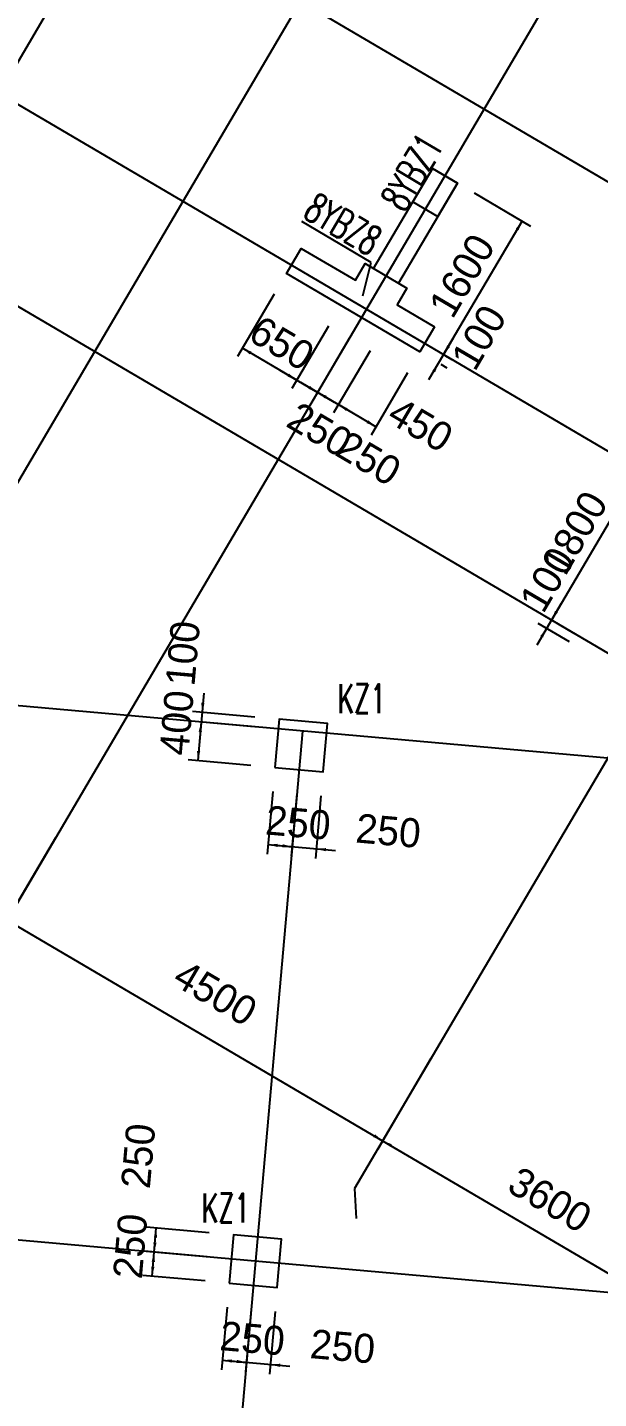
# Model space of a CAD drawing. Extents: x 387171 to 699106, y 11966 to 245688.
# Drawn here: x 617796 to 623698, y 97433 to 111603 of the extents above; entities that cross this region are included whole.
import ezdxf

# ---------------------------------------------------------------- set-up
doc = ezdxf.new("R2010")
doc.units = 0
doc.header["$LTSCALE"] = 100
doc.header["$MEASUREMENT"] = 0
for name, color, linetype in [('b边缘构件', 235, 'Continuous'), ('COLU', 7, 'Continuous'), ('DIM', 3, 'Continuous'), ('DOTE', 253, 'Continuous'), ('L-AXIS', 3, 'Continuous'), ('NUM', 7, 'Continuous'), ('wall-主楼', 2, 'Continuous'), ('Y阴影', 254, 'Continuous'), ('小尺寸', 4, 'Continuous'), ('边缘构件标注', 1, 'Continuous')]:
    doc.layers.add(name, color=color, linetype=linetype)
doc.styles.add('hztxt', font='hztxt')
doc.styles.get("Standard").update_dxf_attribs({"font": 'standard'})
doc.dimstyles.get("Standard").update_dxf_attribs({"dimtxt": 300, "dimasz": 100, "dimexe": 100, "dimexo": 250, "dimgap": 100, "dimtad": 0, "dimtoh": 1, "dimdec": 0, "dimdsep": 46, "dimcen": 0.09, "dimclrt": 7, "dimadec": 0, "dimazin": 0, "dimtfac": 1, "dimtdec": 4, "dimtofl": 0, "dimtmove": 0, "dimatfit": 3, "dimfxl": 1, "dimtolj": 1, "dimtzin": 0, "dimarcsym": 0})

# ---------------------------------------------------------------- blocks, each defined once
blk = doc.blocks.new('*D2875')
at = {"layer": 'L-AXIS', "color": 0, "linetype": 'ByBlock', "lineweight": -2}
for p, q in [((616190, 104342), (615641, 103407)), ((615691, 103494), (617588, 102378)), ((618086, 103227), (617537, 102292))]:
    blk.add_line(p, q, dxfattribs=at)
for points in [[(615691, 103494), (615786, 103457), (615769, 103429)], [(617588, 102378), (617493, 102415), (617510, 102444)]]:
    blk.add_solid(points, dxfattribs=at)
at = {"layer": 'L-AXIS', "color": 7, "linetype": 'Continuous', "lineweight": -2, "insert": (616418, 102611), "char_height": 300, "width": 780, "attachment_point": 5, "rotation": 329.5454, "style": 'hztxt'}
blk.add_mtext('2200', dxfattribs=at)
blk = doc.blocks.new('*D1358')
at = {"layer": 'L-AXIS', "color": 0, "linetype": 'ByBlock', "lineweight": -2}
for p, q in [((621966, 100946), (621416, 100011)), ((621467, 100098), (624570, 98273)), ((625069, 99121), (624520, 98187))]:
    blk.add_line(p, q, dxfattribs=at)
for points in [[(621467, 100098), (621562, 100061), (621545, 100033)], [(624570, 98273), (624476, 98309), (624493, 98338)]]:
    blk.add_solid(points, dxfattribs=at)
at = {"layer": 'L-AXIS', "color": 7, "linetype": 'Continuous', "lineweight": -2, "insert": (623196, 99487), "char_height": 300, "width": 775, "attachment_point": 5, "rotation": 329.5454, "style": 'hztxt'}
blk.add_mtext('3600', dxfattribs=at)
blk = doc.blocks.new('*D1598')
at = {"layer": 'L-AXIS', "color": 0, "linetype": 'ByBlock', "lineweight": -2}
for p, q in [((618086, 103227), (617537, 102292)), ((617588, 102378), (621467, 100098)), ((621966, 100946), (621416, 100011))]:
    blk.add_line(p, q, dxfattribs=at)
for points in [[(617588, 102378), (617682, 102342), (617666, 102313)], [(621467, 100098), (621372, 100134), (621389, 100163)]]:
    blk.add_solid(points, dxfattribs=at)
at = {"layer": 'L-AXIS', "color": 7, "linetype": 'Continuous', "lineweight": -2, "insert": (619739, 101623), "char_height": 300, "width": 790, "attachment_point": 5, "rotation": 329.5454, "style": 'hztxt'}
blk.add_mtext('4500', dxfattribs=at)
blk = doc.blocks.new('*D1678')
at = {"layer": '小尺寸', "color": 0, "linetype": 'ByBlock', "lineweight": -2}
for p, q in [((621945, 107963), (622198, 108394)), ((622068, 108123), (622132, 108085)), ((622118, 108209), (622183, 108171))]:
    blk.add_line(p, q, dxfattribs=at)
for points in [[(622097, 108222), (622133, 108317), (622162, 108300)], [(622046, 108136), (622010, 108041), (621981, 108058)]]:
    blk.add_solid(points, dxfattribs=at)
at = {"layer": '小尺寸', "color": 7, "linetype": 'Continuous', "lineweight": -2, "insert": (622462, 108400), "char_height": 300, "width": 476.67, "attachment_point": 5, "rotation": 59.5454, "style": 'hztxt'}
blk.add_mtext('100', dxfattribs=at)
blk = doc.blocks.new('*D2215')
at = {"layer": '小尺寸', "color": 0, "linetype": 'ByBlock', "lineweight": -2}
for p, q in [((622412, 109893), (622994, 109550)), ((622097, 108222), (622908, 109601)), ((622118, 108209), (622183, 108171))]:
    blk.add_line(p, q, dxfattribs=at)
for points in [[(622908, 109601), (622872, 109507), (622843, 109523)], [(622097, 108222), (622133, 108317), (622162, 108300)]]:
    blk.add_solid(points, dxfattribs=at)
at = {"layer": '小尺寸', "color": 7, "linetype": 'Continuous', "lineweight": -2, "insert": (622287, 109038), "char_height": 300, "width": 685, "attachment_point": 5, "rotation": 59.5454, "style": 'hztxt'}
blk.add_mtext('1600', dxfattribs=at)
blk = doc.blocks.new('*D1697')
at = {"layer": '小尺寸', "color": 0, "linetype": 'ByBlock', "lineweight": -2}
for p, q in [((621337, 108262), (620959, 107619)), ((621725, 108034), (621347, 107391)), ((621398, 107477), (621010, 107705))]:
    blk.add_line(p, q, dxfattribs=at)
for points in [[(621010, 107705), (621104, 107669), (621088, 107640)], [(621398, 107477), (621303, 107513), (621320, 107542)]]:
    blk.add_solid(points, dxfattribs=at)
at = {"layer": '小尺寸', "color": 7, "linetype": 'Continuous', "lineweight": -2, "insert": (621859, 107496), "char_height": 300, "width": 576.67, "attachment_point": 5, "rotation": 329.5454, "style": 'hztxt'}
blk.add_mtext('450', dxfattribs=at)
blk = doc.blocks.new('*D1939')
at = {"layer": '小尺寸', "color": 0, "linetype": 'ByBlock', "lineweight": -2}
for p, q in [((621122, 108389), (620744, 107746)), ((621337, 108262), (620959, 107619)), ((621182, 107604), (620622, 107933))]:
    blk.add_line(p, q, dxfattribs=at)
for points in [[(620794, 107832), (620700, 107868), (620717, 107897)], [(621010, 107705), (621104, 107669), (621088, 107640)]]:
    blk.add_solid(points, dxfattribs=at)
at = {"layer": '小尺寸', "color": 7, "linetype": 'Continuous', "lineweight": -2, "insert": (621322, 107149), "char_height": 300, "width": 566.67, "attachment_point": 5, "rotation": 329.5454, "style": 'hztxt'}
blk.add_mtext('250', dxfattribs=at)
blk = doc.blocks.new('*D1904')
at = {"layer": '小尺寸', "color": 0, "linetype": 'ByBlock', "lineweight": -2}
for p, q in [((620346, 108845), (619968, 108202)), ((620906, 108516), (620528, 107872)), ((620579, 107959), (620018, 108288))]:
    blk.add_line(p, q, dxfattribs=at)
for points in [[(620018, 108288), (620113, 108252), (620096, 108223)], [(620579, 107959), (620484, 107995), (620501, 108024)]]:
    blk.add_solid(points, dxfattribs=at)
at = {"layer": '小尺寸', "color": 7, "linetype": 'Continuous', "lineweight": -2, "insert": (620425, 108339), "char_height": 300, "width": 556.67, "attachment_point": 5, "rotation": 329.5454, "style": 'hztxt'}
blk.add_mtext('650', dxfattribs=at)
blk = doc.blocks.new('*D4271')
at = {"layer": '小尺寸', "color": 0, "linetype": 'ByBlock', "lineweight": -2}
for p, q in [((620906, 108516), (620528, 107872)), ((621122, 108389), (620744, 107746)), ((620406, 108060), (620967, 107730))]:
    blk.add_line(p, q, dxfattribs=at)
for points in [[(620579, 107959), (620484, 107995), (620501, 108024)], [(620794, 107832), (620889, 107796), (620872, 107767)]]:
    blk.add_solid(points, dxfattribs=at)
at = {"layer": '小尺寸', "color": 7, "linetype": 'Continuous', "lineweight": -2, "insert": (620817, 107446), "char_height": 300, "width": 566.67, "attachment_point": 5, "rotation": 329.5454, "style": 'hztxt'}
blk.add_mtext('250', dxfattribs=at)
blk = doc.blocks.new('*D3806')
at = {"layer": '小尺寸', "color": 0, "linetype": 'ByBlock', "lineweight": -2}
for p, q in [((624124, 107030), (623212, 105478)), ((624360, 106892), (624038, 107081)), ((623447, 105340), (623125, 105529))]:
    blk.add_line(p, q, dxfattribs=at)
for points in [[(624124, 107030), (624088, 106935), (624059, 106952)], [(623212, 105478), (623248, 105573), (623277, 105556)]]:
    blk.add_solid(points, dxfattribs=at)
at = {"layer": '小尺寸', "color": 7, "linetype": 'Continuous', "lineweight": -2, "insert": (623452, 106381), "char_height": 300, "width": 690, "attachment_point": 5, "rotation": 59.5454, "style": 'hztxt'}
blk.add_mtext('1800', dxfattribs=at)
blk = doc.blocks.new('*D3773')
at = {"layer": '小尺寸', "color": 0, "linetype": 'ByBlock', "lineweight": -2}
for p, q in [((623313, 105651), (623060, 105220)), ((623397, 105254), (623075, 105443)), ((623447, 105340), (623125, 105529))]:
    blk.add_line(p, q, dxfattribs=at)
for points in [[(623212, 105478), (623248, 105573), (623277, 105556)], [(623161, 105392), (623125, 105298), (623096, 105314)]]:
    blk.add_solid(points, dxfattribs=at)
at = {"layer": '小尺寸', "color": 7, "linetype": 'Continuous', "lineweight": -2, "insert": (623168, 105897), "char_height": 300, "width": 476.67, "attachment_point": 5, "rotation": 59.5454, "style": 'hztxt'}
blk.add_mtext('100', dxfattribs=at)
blk = doc.blocks.new('*D1510')
at = {"layer": 'DIM', "color": 0, "linetype": 'ByBlock', "lineweight": -2}
for p, q in [((619618, 104723), (619574, 104225)), ((620148, 104475), (619501, 104533)), ((620140, 104376), (619492, 104433))]:
    blk.add_line(p, q, dxfattribs=at)
for points in [[(619601, 104524), (619593, 104625), (619626, 104622)], [(619592, 104424), (619599, 104323), (619566, 104326)]]:
    blk.add_solid(points, dxfattribs=at)
at = {"layer": 'DIM', "color": 7, "linetype": 'Continuous', "lineweight": -2, "insert": (619404, 105134), "char_height": 300, "width": 476.67, "attachment_point": 5, "rotation": 84.9316, "style": 'hztxt'}
blk.add_mtext('100', dxfattribs=at)
blk = doc.blocks.new('*D1757')
at = {"layer": 'DIM', "color": 0, "linetype": 'ByBlock', "lineweight": -2}
for p, q in [((620140, 104376), (619492, 104433)), ((619592, 104424), (619556, 104026)), ((620104, 103977), (619457, 104035))]:
    blk.add_line(p, q, dxfattribs=at)
for points in [[(619592, 104424), (619599, 104323), (619566, 104326)], [(619556, 104026), (619549, 104127), (619582, 104124)]]:
    blk.add_solid(points, dxfattribs=at)
at = {"layer": 'DIM', "color": 7, "linetype": 'Continuous', "lineweight": -2, "insert": (619340, 104417), "char_height": 300, "width": 576.67, "attachment_point": 5, "rotation": 84.9316, "style": 'hztxt'}
blk.add_mtext('400', dxfattribs=at)
blk = doc.blocks.new('*D1725')
at = {"layer": 'DIM', "color": 0, "linetype": 'ByBlock', "lineweight": -2}
for p, q in [((620331, 103706), (620274, 103059)), ((620580, 103684), (620523, 103037)), ((620283, 103158), (620532, 103136))]:
    blk.add_line(p, q, dxfattribs=at)
for points in [[(620283, 103158), (620384, 103166), (620381, 103133)], [(620532, 103136), (620431, 103128), (620433, 103162)]]:
    blk.add_solid(points, dxfattribs=at)
at = {"layer": 'DIM', "color": 7, "linetype": 'Continuous', "lineweight": -2, "insert": (620594, 103382), "char_height": 300, "width": 566.67, "attachment_point": 5, "rotation": 354.9316, "style": 'hztxt'}
blk.add_mtext('250', dxfattribs=at)
blk = doc.blocks.new('*D1930')
at = {"layer": 'DIM', "color": 0, "linetype": 'ByBlock', "lineweight": -2}
for p, q in [((620580, 103684), (620523, 103037)), ((620829, 103662), (620772, 103015)), ((620332, 103154), (620980, 103096))]:
    blk.add_line(p, q, dxfattribs=at)
for points in [[(620532, 103136), (620431, 103128), (620433, 103162)], [(620781, 103114), (620882, 103122), (620879, 103089)]]:
    blk.add_solid(points, dxfattribs=at)
at = {"layer": 'DIM', "color": 7, "linetype": 'Continuous', "lineweight": -2, "insert": (621526, 103299), "char_height": 300, "width": 566.67, "attachment_point": 5, "rotation": 354.9316, "style": 'hztxt'}
blk.add_mtext('250', dxfattribs=at)
blk = doc.blocks.new('*D4051')
at = {"layer": 'DIM', "color": 0, "linetype": 'ByBlock', "lineweight": -2}
for p, q in [((619859, 98377), (619801, 97730)), ((620108, 98355), (620050, 97708)), ((619810, 97829), (620059, 97807))]:
    blk.add_line(p, q, dxfattribs=at)
for points in [[(619810, 97829), (619911, 97837), (619908, 97804)], [(620059, 97807), (619958, 97799), (619961, 97833)]]:
    blk.add_solid(points, dxfattribs=at)
at = {"layer": 'DIM', "color": 7, "linetype": 'Continuous', "lineweight": -2, "insert": (620121, 98053), "char_height": 300, "width": 566.67, "attachment_point": 5, "rotation": 354.9316, "style": 'hztxt'}
blk.add_mtext('250', dxfattribs=at)
blk = doc.blocks.new('*D137')
at = {"layer": 'DIM', "color": 0, "linetype": 'ByBlock', "lineweight": -2}
for p, q in [((620108, 98355), (620050, 97708)), ((620357, 98333), (620299, 97685)), ((619860, 97825), (620507, 97767))]:
    blk.add_line(p, q, dxfattribs=at)
for points in [[(620059, 97807), (619958, 97799), (619961, 97833)], [(620308, 97785), (620409, 97793), (620406, 97760)]]:
    blk.add_solid(points, dxfattribs=at)
at = {"layer": 'DIM', "color": 7, "linetype": 'Continuous', "lineweight": -2, "insert": (621054, 97970), "char_height": 300, "width": 566.67, "attachment_point": 5, "rotation": 354.9316, "style": 'hztxt'}
blk.add_mtext('250', dxfattribs=at)
blk = doc.blocks.new('*D398')
at = {"layer": 'DIM', "color": 0, "linetype": 'ByBlock', "lineweight": -2}
for p, q in [((619654, 98897), (619006, 98955)), ((619084, 98697), (619106, 98946)), ((619632, 98648), (618984, 98706))]:
    blk.add_line(p, q, dxfattribs=at)
for points in [[(619106, 98946), (619114, 98845), (619080, 98848)], [(619084, 98697), (619076, 98798), (619109, 98795)]]:
    blk.add_solid(points, dxfattribs=at)
at = {"layer": 'DIM', "color": 7, "linetype": 'Continuous', "lineweight": -2, "insert": (618860, 99008), "char_height": 300, "width": 566.67, "attachment_point": 5, "rotation": 84.9316, "style": 'hztxt'}
blk.add_mtext('250', dxfattribs=at)
blk = doc.blocks.new('*D611')
at = {"layer": 'DIM', "color": 0, "linetype": 'ByBlock', "lineweight": -2}
for p, q in [((619676, 99146), (619028, 99204)), ((619106, 98946), (619128, 99195)), ((619654, 98897), (619006, 98955))]:
    blk.add_line(p, q, dxfattribs=at)
for points in [[(619128, 99195), (619136, 99094), (619103, 99097)], [(619106, 98946), (619098, 99047), (619131, 99044)]]:
    blk.add_solid(points, dxfattribs=at)
at = {"layer": 'DIM', "color": 7, "linetype": 'Continuous', "lineweight": -2, "insert": (618943, 99940), "char_height": 300, "width": 566.67, "attachment_point": 5, "rotation": 84.9316, "style": 'hztxt'}
blk.add_mtext('250', dxfattribs=at)

msp = doc.modelspace()

# ---------------------------------------------------------------- hatches: boundary and pattern name
at = {"layer": 'Y阴影'}
h = msp.add_hatch(dxfattribs=at)
h.set_pattern_fill('ANSI31', color=256, scale=25, angle=-30.45463, style=0)
h.set_pattern_definition([])
h.paths.add_polyline_path([(621981, 110146.1), (621778.3, 109801.3), (622036.9, 109649.3), (622239.6, 109994.1)], flags=0)
h = msp.add_hatch(dxfattribs=at)
h.set_pattern_fill('ANSI31', color=256, scale=25, angle=-30.45463, style=0)
h.set_pattern_definition([])
h.paths.add_polyline_path([(622004.2, 108508.4), (621852.1, 108249.8), (620472.9, 109060.8), (620624.9, 109319.4), (621185.2, 108990), (621286.6, 109162.4), (621717.6, 108908.9), (621616.2, 108736.5)], flags=0)

# ---------------------------------------------------------------- linework, layer by layer
at = {"layer": 'b边缘构件'}
for points in [[(621981, 110146.1), (621778.3, 109801.3), (622036.9, 109649.3), (622239.6, 109994.1), (621981, 110146.1)], [(622004.2, 108508.4), (621852.1, 108249.8), (620472.9, 109060.8), (620624.9, 109319.4), (621185.2, 108990), (621286.6, 109162.4), (621717.6, 108908.9), (621616.2, 108736.5), (622004.2, 108508.4)]]:
    msp.add_lwpolyline(points, dxfattribs=at)
at = {"layer": 'COLU'}
for points in [[(620353.3, 103955.2), (620851.3, 103911), (620895.5, 104409.1), (620397.4, 104453.2)], [(619880.6, 98626.1), (620378.7, 98581.9), (620422.8, 99080), (619924.8, 99124.2)]]:
    msp.add_lwpolyline(points, close=True, dxfattribs=at)
at = {"layer": 'DOTE'}
for p, q in [((580177.5, 130781.5), (629391, 101845)), ((621612, 117903.5), (614420.3, 105672.2)), ((623508.4, 116788.4), (616316.7, 104557.1)), ((611730.8, 114316.9), (630303.4, 103396.7)), ((616826.4, 114105), (631519.8, 105465.6)), ((624188.5, 113604.4), (618213.2, 103442)), ((627307.3, 110030.5), (622092.3, 101161.2)), ((666955.8, 100223.5), (587358.1, 107283.1)), ((620637.6, 104331.5), (615201.7, 43040.7)), ((666469.9, 94745), (595896.9, 101004.2))]:
    msp.add_line(p, q, dxfattribs=at)
at = {"layer": 'L-AXIS'}
for p, q in [((618213.2, 103442), (617222.6, 101757.2)), ((622092.3, 101161.2), (621176.8, 99604.1)), ((621176.8, 99604.1), (621192.1, 99292.5))]:
    msp.add_line(p, q, dxfattribs=at)
at = {"layer": 'wall-主楼'}
msp.add_lwpolyline([(622004.2, 108508.5), (621852.1, 108249.8), (620472.4, 109061), (620624.5, 109319.6), (621185.2, 108990), (621286.6, 109162.4), (621372.8, 109111.7), (621981, 110146.1), (622239.6, 109994.1), (621631.4, 108959.6), (621717.6, 108908.9), (621616.3, 108736.5)], close=True, dxfattribs=at)
at = {"layer": '边缘构件标注', "color": 200}
for p, q in [((621348.2, 109174.9), (620631.3, 109596.4)), ((621263.9, 108827.7), (621348.2, 109174.9))]:
    msp.add_line(p, q, dxfattribs=at)

# ---------------------------------------------------------------- texts
at = {"layer": 'NUM', "color": 200, "width": 0.7}
for p in [(621001.5, 104515.1), (619597.6, 99251.4)]:
    msp.add_text('KZ1', height=300, dxfattribs=at).set_placement(p)
at = {"layer": '边缘构件标注', "color": 200, "width": 0.7}
for s, rotation, p in [('8YBZ1', 59.54537, (621694, 109681.2)), ('8YBZ8', 329.54537, (620631.9, 109647.1))]:
    msp.add_text(s, height=300, rotation=rotation, dxfattribs=at).set_placement(p)

# ---------------------------------------------------------------- dimensions: what is measured, and where the dimension line sits
at = {"layer": 'DIM', "color": 200}
for p1, p2, distance, picture, middle in [((620397.4, 104453.2), (620388.6, 104353.6), -800, '*D1510', (619369.4, 104747.1)), ((620388.6, 104353.6), (620353.3, 103955.2), -800, '*D1757', (619288.1, 103830.7)), ((620353.3, 103955.2), (620602.3, 103933.1), -800, '*D1725', (620087.5, 103426.6)), ((620602.3, 103933.1), (620851.3, 103911), -800, '*D1930', (621019.9, 103343.9)), ((619902.7, 98875.1), (619924.8, 99124.2), 800, '*D611', (618898.2, 99434.1)), ((619880.6, 98626.1), (619902.7, 98875.1), 800, '*D398', (618815.5, 98501.7)), ((619880.6, 98626.1), (620129.6, 98604), -800, '*D4051', (619614.8, 98097.5)), ((620129.6, 98604), (620378.7, 98581.9), -800, '*D137', (620547.3, 98014.8))]:
    dim = msp.add_aligned_dim(p1=p1, p2=p2, distance=distance, dimstyle='Standard', dxfattribs=at)
    dim.commit()
    dim.dimension.update_dxf_attribs({"geometry": picture, "text_midpoint": middle})
at = {"layer": 'L-AXIS'}
for base, p1, p2, picture, middle in [((617587.8, 102378.5), (616316.7, 104557.1), (618213.2, 103442), '*D2875', (616418.1, 102611.3)), ((621467, 100097.6), (618213.2, 103442), (622092.3, 101161.2), '*D1598', (619739, 101623.4)), ((624570.3, 98273), (622092.3, 101161.2), (625195.6, 99336.5), '*D1358', (623196, 99487))]:
    dim = msp.add_linear_dim(base=base, p1=p1, p2=p2, angle=329.54537, dimstyle='Standard', dxfattribs=at)
    dim.commit()
    dim.dimension.update_dxf_attribs({"geometry": picture, "text_midpoint": middle})
at = {"layer": '小尺寸'}
for base, p1, p2, angle, picture, middle in [((622907.9, 109601.2), (621902.8, 108336), (622196.5, 110019.4), 59.54537, '*D2215', (622286.9, 109038.3)), ((620018.5, 108288), (621033.2, 108731.3), (620472.9, 109060.8), 149.54537, '*D1904', (620425.4, 108338.8)), ((620794.3, 107831.9), (621033.2, 108731.3), (621248.7, 108604.6), 329.54537, '*D4271', (620379.2, 107703.9)), ((622096.9, 108221.9), (621852.1, 108249.8), (621902.8, 108336), 59.54537, '*D1678', (622264.8, 108065.2)), ((620794.3, 107831.9), (621464.2, 108477.9), (621248.7, 108604.6), 149.54537, '*D1939', (620884.3, 107406.9)), ((621009.8, 107705.1), (621852.1, 108249.8), (621464.2, 108477.9), 149.54537, '*D1697', (621330.5, 107806.6)), ((623211.7, 105478.4), (624575.1, 106764.8), (623662.7, 105213.1), 59.54537, '*D3806', (623452.4, 106380.9)), ((623161, 105392.1), (623662.7, 105213.1), (623612.1, 105126.9), 59.54537, '*D3773', (622970.8, 105562))]:
    dim = msp.add_linear_dim(base=base, p1=p1, p2=p2, angle=angle, dimstyle='Standard', dxfattribs=at)
    dim.commit()
    dim.dimension.update_dxf_attribs({"geometry": picture, "text_midpoint": middle})

doc.saveas('drawing.dxf')
